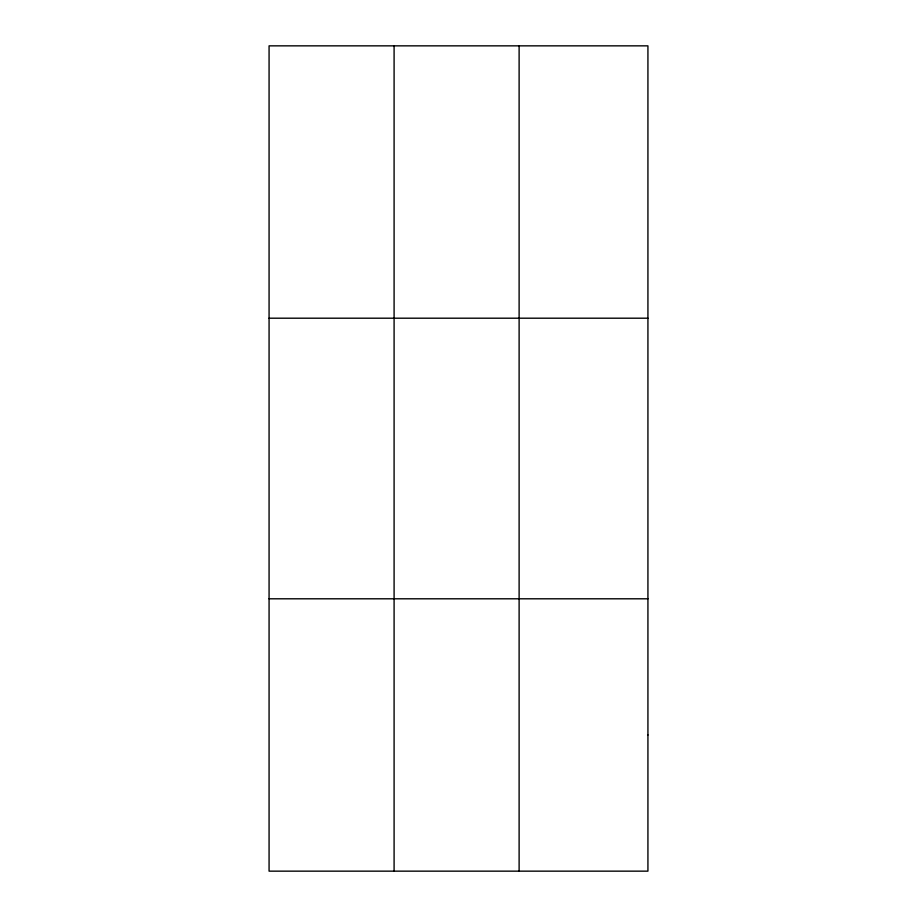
<?xml version="1.0" encoding="UTF-8"?>
<svg xmlns="http://www.w3.org/2000/svg" width="917" height="917" viewBox="0 0 917 917"><rect width="100%" height="100%" fill="white"/><g stroke="black" fill="none" stroke-linecap="round" stroke-linejoin="round"><path stroke-width="1.38" d="M394.092 45.85L394.092 871.15M519.114 45.85L519.114 871.15M269.071 318.199L647.929 318.199M269.071 598.801L647.929 598.801M647.929 734.976L647.929 871.15L269.071 871.15L269.071 45.85L647.929 45.85L647.929 734.976"/></g></svg>
